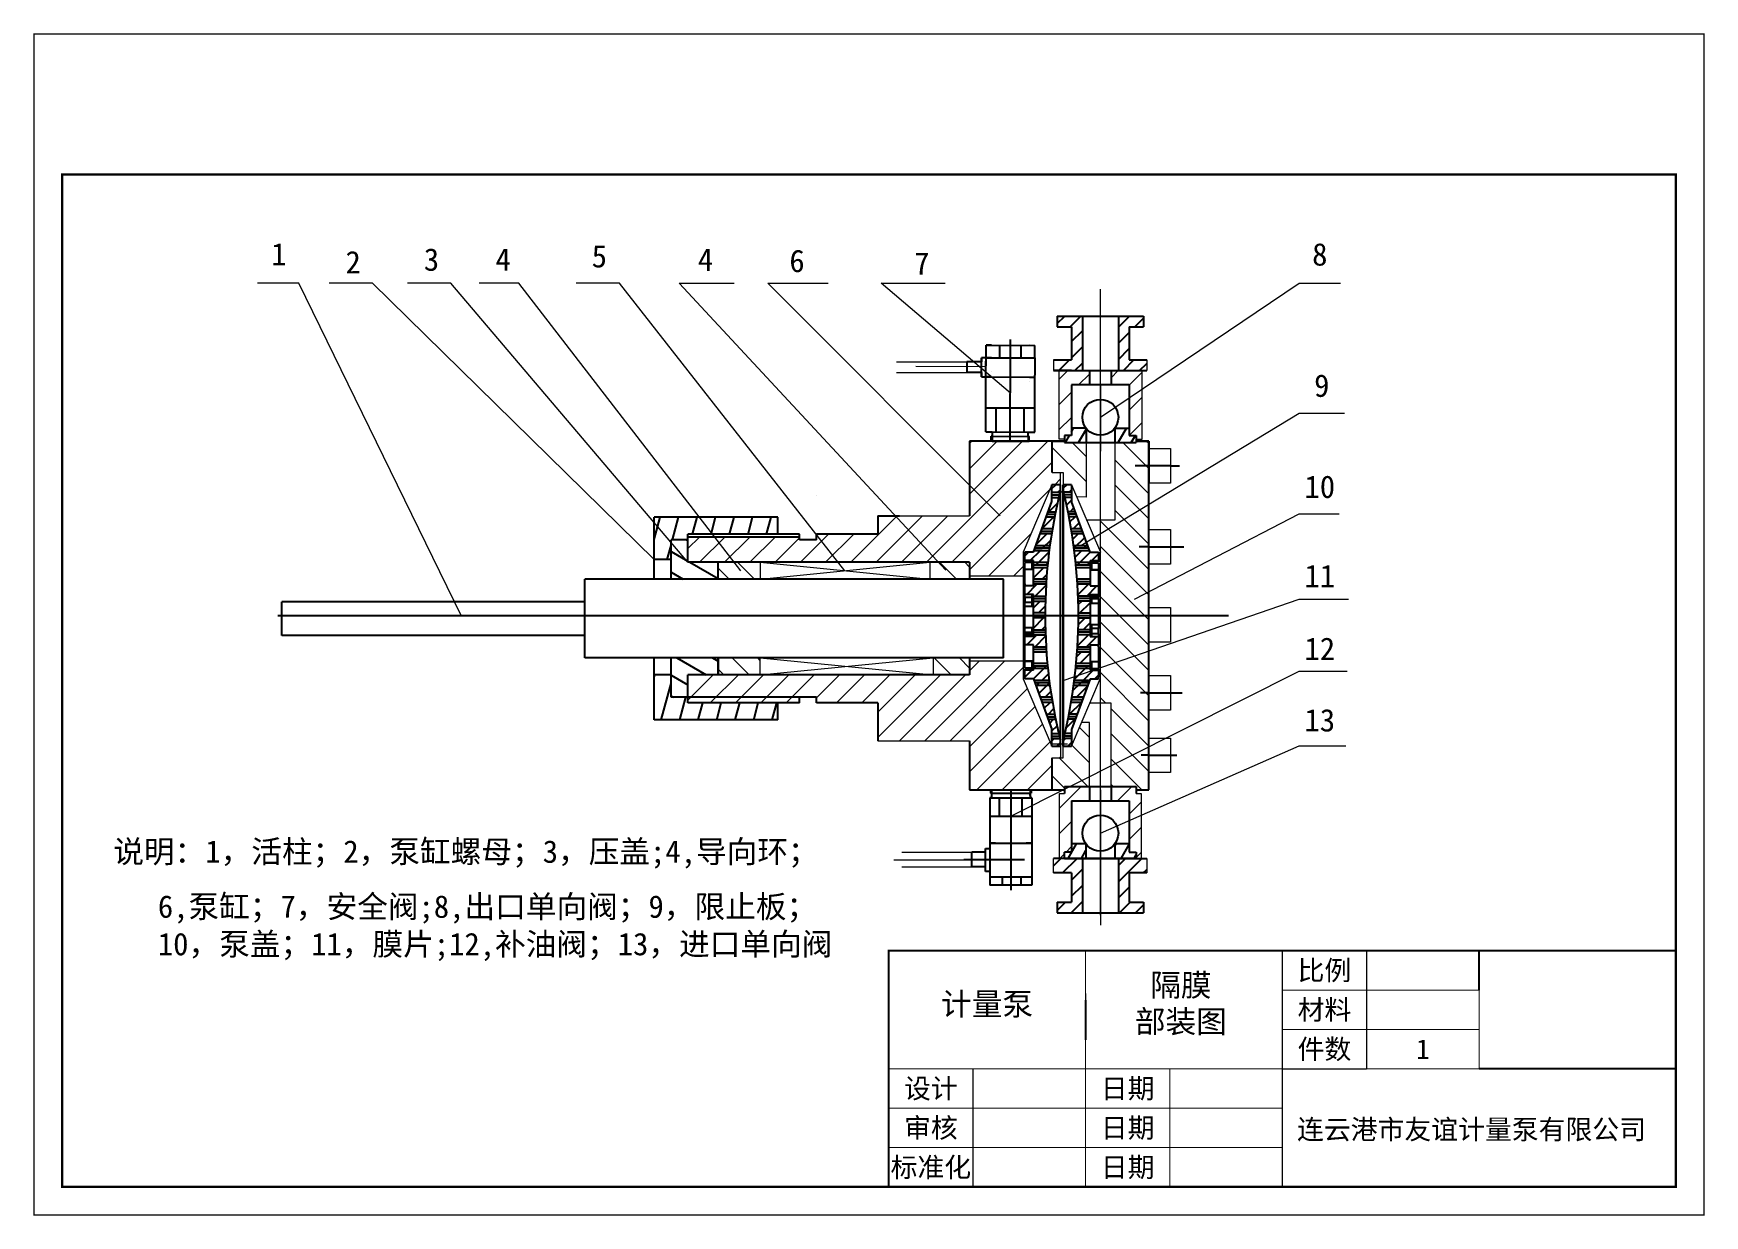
# Model space of a CAD drawing. Header units: millimetres. Extents: x 31 to 328, y 15 to 225.
import ezdxf
from ezdxf.enums import TextEntityAlignment as Align

# ---------------------------------------------------------------- set-up
doc = ezdxf.new("R2010")
doc.units = ezdxf.units.MM
doc.linetypes.add('PHANTOM2', pattern=[31.75, 15.875, -3.175, 3.175, -3.175, 3.175, -3.175])
for name, color, linetype, lineweight in [('01-轮廓线', 7, 'Continuous', 35), ('04-标注', 3, 'Continuous', 20), ('07-双点划线', 6, 'PHANTOM2', 15)]:
    doc.layers.add(name, color=color, linetype=linetype, lineweight=lineweight)
doc.layers.add('05-文字', color=5, linetype='Continuous')
doc.styles.add('S', font='SimSun.ttf')
pattern_1 = [(45, (170.602, 68.7688), (-0.898026, 0.898026), [])]
pattern_2 = [(225, (256.8495, 174.9512), (0.898026, -0.898026), [])]

msp = doc.modelspace()

# ---------------------------------------------------------------- hatches: boundary and pattern name
h = msp.add_hatch()
h.set_pattern_fill('ANSI31', color=0, scale=0.64, style=0)
h.set_pattern_definition([(45, (149.1078, 63.9737), (-1.43684, 1.43684), [])])
h.paths.add_polyline_path([(225.7, 173.17), (228.26, 173.17), (228.26, 175.09), (223.78, 175.09), (223.78, 167.29), (223.78, 165.4), (228.83, 165.4), (228.83, 167.29), (225.7, 167.29), (225.7, 171.17)])
h.paths.add_polyline_path([(217.38, 173.17), (217.38, 175.09), (212.9, 175.09), (212.9, 173.17), (215.46, 173.17), (215.46, 167.29), (214.18, 167.29), (212.26, 167.29), (212.26, 165.4), (217.38, 165.4)])
h = msp.add_hatch()
h.set_pattern_fill('ANSI31', color=0, scale=0.64, angle=15, style=0)
h.set_pattern_definition([(60, (149.1078, 63.9737), (-1.759764, 1.016), [])])
h.paths.add_polyline_path([(225.7, 155.16), (223.13, 155.16), (223.13, 152.6), (226.98, 152.6), (226.98, 153.86), (225.7, 153.86)])
h.paths.add_polyline_path([(218.04, 155.16), (215.46, 155.16), (215.46, 153.86), (214.18, 153.88), (214.18, 152.6), (218.04, 152.6)])
h = msp.add_hatch()
h.set_pattern_fill('ANSI31', color=0, scale=0.4, angle=180, style=0)
h.set_pattern_definition(pattern_2)
h.paths.add_polyline_path([(213.48, 145.11), (211.98, 145.11), (211.98, 143.76), (213.4, 143.76, -0.000834), (213.48, 144.06)])
h.paths.add_polyline_path([(213.19, 142.86), (211.98, 142.86), (211.98, 142.11), (211.32, 140.31), (212.63, 140.31, -0.007045)])
h.paths.add_polyline_path([(210.22, 137.31), (212.07, 137.31, -0.005761), (212.45, 139.41), (210.99, 139.41)])
h.paths.add_polyline_path([(211.93, 136.41), (209.89, 136.41), (208.95, 133.86), (211.56, 133.86, -0.006955)])
h.paths.add_polyline_path([(208.95, 133.41), (208.79, 133.41), (208.68, 133.11), (207.18, 133.11), (207.18, 131.61), (208.68, 131.61), (208.68, 130.86), (211.21, 130.86, -0.006926), (211.5, 133.41)])
h.paths.add_polyline_path([(211, 128.31, -0.005687), (211.17, 130.41), (208.68, 130.41), (208.68, 128.31)])
h.paths.add_polyline_path([(210.84, 125.31, -0.005675), (210.94, 127.41), (208.68, 127.41), (208.68, 127.11), (207.18, 127.11), (207.18, 125.61), (208.68, 125.61), (208.68, 125.31)])
h.paths.add_polyline_path([(208.68, 122.31), (210.78, 122.31, -0.005669), (210.81, 124.41), (208.68, 124.41)])
h.paths.add_polyline_path([(208.68, 119.31), (210.81, 119.31, -0.005669), (210.78, 121.41), (208.68, 121.41)])
h.paths.add_polyline_path([(210.94, 116.31, -0.005675), (210.84, 118.41), (208.68, 118.41), (208.68, 118.11), (207.18, 118.11), (207.18, 116.61), (208.68, 116.61), (208.68, 116.31)])
h.paths.add_polyline_path([(211.5, 110.31, -0.006926), (211.21, 112.86), (208.68, 112.86), (208.68, 112.11), (207.18, 112.11), (207.18, 110.61), (208.68, 110.61), (208.79, 110.31), (209.47, 110.31)])
h.paths.add_polyline_path([(209.89, 107.31), (211.93, 107.31, -0.006955), (211.56, 109.86), (208.95, 109.86)])
h.paths.add_polyline_path([(210.22, 106.41), (210.99, 104.31), (212.45, 104.31, -0.005761), (212.07, 106.41)])
h.paths.add_polyline_path([(212.63, 103.41), (211.32, 103.41), (211.98, 101.61), (211.98, 100.86), (213.19, 100.86, -0.007045)])
h = msp.add_hatch()
h.set_pattern_fill('ANSI31', color=0, scale=0.4, style=0)
h.set_pattern_definition(pattern_1)
h.paths.add_polyline_path([(215.48, 145.11), (213.98, 145.11), (213.98, 144.06, -0.000834), (214.05, 143.76), (215.48, 143.76)])
h = msp.add_hatch()
h.set_pattern_fill('ANSI31', color=0, scale=0.4, style=0)
h.set_pattern_definition(pattern_1)
h.paths.add_polyline_path([(213.98, 98.61), (215.48, 98.61), (215.48, 99.96), (214.05, 99.96, -0.000834), (213.98, 99.66)])
h.paths.add_polyline_path([(214.26, 100.86), (215.48, 100.86), (215.48, 101.61), (216.14, 103.41), (214.82, 103.41, -0.007045)])
h.paths.add_polyline_path([(217.24, 106.41), (215.38, 106.41, -0.005761), (215, 104.31), (216.47, 104.31)])
h.paths.add_polyline_path([(215.53, 107.31), (217.57, 107.31), (218.5, 109.86), (215.9, 109.86, -0.006955)])
h.paths.add_polyline_path([(218.5, 110.31), (218.67, 110.31), (218.78, 110.61), (220.28, 110.61), (220.28, 112.11), (218.78, 112.11), (218.78, 112.86), (216.24, 112.86, -0.006926), (215.95, 110.31)])
h.paths.add_polyline_path([(216.45, 115.41, -0.005687), (216.28, 113.31), (218.78, 113.31), (218.78, 115.41)])
h.paths.add_polyline_path([(216.61, 118.41, -0.005675), (216.51, 116.31), (218.78, 116.31), (218.78, 116.61), (220.28, 116.61), (220.28, 118.11), (218.78, 118.11), (218.78, 118.41)])
h.paths.add_polyline_path([(218.78, 121.41), (216.67, 121.41, -0.005669), (216.64, 119.31), (218.78, 119.31)])
h.paths.add_polyline_path([(218.78, 124.41), (216.64, 124.41, -0.005669), (216.67, 122.31), (218.78, 122.31)])
h.paths.add_polyline_path([(216.51, 127.41, -0.005675), (216.61, 125.31), (218.78, 125.31), (218.78, 125.61), (220.28, 125.61), (220.28, 127.11), (218.78, 127.11), (218.78, 127.41)])
h.paths.add_polyline_path([(215.95, 133.41, -0.006926), (216.24, 130.86), (218.78, 130.86), (218.78, 131.61), (220.28, 131.61), (220.28, 133.11), (218.78, 133.11), (218.67, 133.41), (217.98, 133.41)])
h.paths.add_polyline_path([(217.57, 136.41), (215.53, 136.41, -0.006955), (215.9, 133.86), (218.5, 133.86)])
h.paths.add_polyline_path([(217.24, 137.31), (216.47, 139.41), (215, 139.41, -0.005761), (215.38, 137.31)])
h.paths.add_polyline_path([(214.82, 140.31), (216.14, 140.31), (215.48, 142.11), (215.48, 142.86), (214.26, 142.86, -0.007045)])
h = msp.add_hatch()
h.set_pattern_fill('ANSI31', color=0, angle=210, style=0)
h.set_pattern_definition([(255, (324.2713, 241.922), (3.066814, -0.82175), [])])
h.paths.add_polyline_path([(147.23, 106.31), (147.23, 107.31), (144.23, 107.31), (144.23, 111.31), (141.23, 111.31), (141.23, 103.31), (163.23, 103.31), (163.23, 106.31)])
h.paths.add_polyline_path([(141.23, 139.31), (141.23, 131.81), (144.23, 131.81), (144.23, 135.31), (147.23, 135.31), (147.23, 136.31), (163.23, 136.31), (163.23, 139.31)])
h = msp.add_hatch()
h.set_pattern_fill('ANSI31', color=0, angle=285, style=0)
h.set_pattern_definition([(330, (324.2713, 241.922), (1.5875, 2.74963), [])])
h.paths.add_polyline_path([(152.59, 111.31), (152.59, 114.31), (144.23, 114.31), (144.23, 107.31), (147.23, 107.31), (147.23, 111.31)])
h.paths.add_polyline_path([(152.59, 128.31), (152.59, 131.31), (147.23, 131.31), (147.23, 135.31), (144.23, 135.31), (144.23, 128.31)])
h = msp.add_hatch()
h.set_pattern_fill('ANSI31', color=0, scale=0.4, angle=180, style=0)
h.set_pattern_definition(pattern_2)
h.paths.add_polyline_path([(211.98, 98.61), (213.48, 98.61), (213.48, 99.66, -0.000834), (213.4, 99.96), (211.98, 99.96)])
h = msp.add_hatch()
h.set_pattern_fill('ANSI31', color=0, scale=0.64, angle=15, style=0)
h.set_pattern_definition([(60, (149.1078, 25.7103), (-1.759764, 1.016), [])])
h.paths.add_polyline_path([(226.98, 79.77), (225.7, 79.77), (225.7, 81.23), (223.14, 81.23), (223.14, 78.67), (226.98, 78.67)])
h.paths.add_polyline_path([(218.02, 81.23), (215.46, 81.23), (215.46, 79.77), (214.18, 79.77), (214.18, 78.67), (217.38, 78.67), (218.02, 78.67)])
h = msp.add_hatch()
h.set_pattern_fill('ANSI31', color=0, scale=0.64, style=0)
h.set_pattern_definition([(45, (149.1078, 25.7103), (-1.43684, 1.43684), [])])
h.paths.add_polyline_path([(225.7, 76.07), (228.83, 76.07), (228.83, 78.67), (226.98, 78.67), (223.78, 78.67), (223.78, 68.98), (228.26, 68.98), (228.26, 70.9), (225.7, 70.9)])
h.paths.add_polyline_path([(217.38, 78.67), (212.26, 78.67), (212.26, 76.07), (215.46, 76.07), (215.46, 70.9), (212.9, 70.9), (212.9, 68.98), (217.38, 68.98)])
at = {"layer": '04-标注'}
h = msp.add_hatch(dxfattribs=at)
h.set_pattern_fill('ANSI31', color=0, style=0)
h.paths.add_polyline_path([(227.95, 165.4), (222.5, 165.4), (222.5, 162.84), (225.7, 162.84), (225.7, 153.86), (226.98, 153.86), (226.98, 153.12), (227.95, 153.12)])
h.paths.add_polyline_path([(215.46, 162.84), (218.66, 162.84), (218.66, 165.4), (213.22, 165.4), (213.22, 153.25), (214.18, 153.25), (214.18, 153.88), (215.46, 153.86)])
h = msp.add_hatch(dxfattribs=at)
h.set_pattern_fill('ANSI31', color=0, style=0)
h.paths.add_polyline_path([(211.98, 145.11), (213.48, 145.11), (213.48, 147.26), (211.99, 147.26), (211.99, 152.85), (207.94, 152.85), (207.94, 152.84), (204.65, 152.85), (197.31, 152.85), (197.31, 139.57), (184.84, 139.57), (181.02, 139.57), (181.02, 136.31), (170.08, 136.31), (170.08, 135.31), (167.08, 135.31), (167.08, 135.81), (147.23, 135.81), (147.23, 131.31), (197.31, 131.31), (197.31, 128.88), (206.88, 128.88), (206.88, 133.11)])
h.paths.add_polyline_path([(206.88, 110.61), (206.88, 113.78), (197.31, 113.78), (197.31, 111.31), (147.23, 111.31), (147.23, 107.31), (167.08, 107.31), (170.08, 107.31), (170.08, 106.31), (181, 106.31), (181, 99.57), (197.31, 99.57), (197.31, 90.87), (211.99, 90.87), (211.99, 96.57), (213.48, 96.57), (213.48, 98.61), (211.98, 98.61)])
h.paths.add_polyline_path([(167.08, 107.31), (147.23, 107.31), (147.23, 106.31), (167.08, 106.31)])
h = msp.add_hatch(dxfattribs=at)
h.set_pattern_fill('ANSI31', color=0, angle=90, style=0)
h.paths.add_polyline_path([(218.04, 152.6), (214.18, 152.6), (214.18, 152.85), (211.99, 152.85), (211.99, 147.26), (213.98, 147.26), (213.98, 145.11), (215.48, 145.11), (216.4, 142.93), (218.04, 142.9)])
h.paths.add_polyline_path([(229.18, 152.1), (229.18, 152.85), (226.98, 152.85), (226.98, 152.6), (223.13, 152.6), (223.13, 138.79), (220.58, 138.79), (220.58, 121.86), (229.18, 121.86), (229.18, 123.29)])
h.paths.add_polyline_path([(229.18, 121.86), (220.58, 121.86), (220.58, 106.25), (222.5, 106.25), (222.5, 91.47), (226.98, 91.47), (226.98, 90.87), (229.18, 90.87)])
h.paths.add_polyline_path([(218.66, 102.82), (217.25, 102.8), (215.48, 98.61), (213.98, 98.61), (213.98, 96.57), (211.99, 96.57), (211.99, 90.87), (214.18, 90.87), (214.18, 91.47), (218.66, 91.47)])
h = msp.add_hatch(dxfattribs=at)
h.set_pattern_fill('ANSI31', color=0, angle=90, style=0)
h.paths.add_polyline_path([(197.31, 131.31), (190.23, 131.31), (190.23, 128.31), (197.31, 128.31)])
h.paths.add_polyline_path([(197.31, 114.31), (190.86, 114.31), (190.86, 111.31), (197.31, 111.31)])
h.paths.add_polyline_path([(160.09, 114.31), (152.59, 114.31), (152.59, 111.31), (160.09, 111.31)])
h.paths.add_polyline_path([(160.09, 131.31), (152.59, 131.31), (152.59, 128.31), (160.09, 128.31)])
h = msp.add_hatch(dxfattribs=at)
h.set_pattern_fill('ANSI31', color=0, style=0)
h.paths.add_polyline_path([(215.46, 88.91), (218.66, 88.91), (218.66, 91.47), (214.18, 91.47), (214.18, 90.19), (213.32, 90.19), (213.32, 78.67), (214.18, 78.67), (214.18, 79.77), (215.46, 79.77)])
h.paths.add_polyline_path([(227.86, 90.19), (227.59, 90.19), (226.98, 90.19), (226.98, 91.47), (222.5, 91.47), (222.5, 88.91), (225.7, 88.91), (225.7, 79.77), (226.98, 79.77), (226.98, 78.67), (227.86, 78.67)])

# ---------------------------------------------------------------- linework, layer by layer
at = {"color": 0}
for p, q in [((212.9, 175.09), (228.26, 175.09)), ((212.9, 175.09), (212.9, 173.17)), ((212.9, 173.17), (215.46, 173.17)), ((215.46, 173.17), (215.46, 169.18)), ((215.46, 173.17), (215.46, 167.29)), ((217.38, 175.09), (217.38, 167.29)), ((217.38, 173.17), (217.38, 165.4)), ((223.78, 175.09), (223.78, 167.29)), ((223.78, 173.17), (223.78, 165.4)), ((225.7, 173.17), (225.7, 169.18)), ((225.7, 173.17), (228.26, 173.17)), ((228.26, 175.09), (228.26, 173.17)), ((202.62, 169.91), (202.62, 167.65)), ((206.44, 169.9), (206.44, 167.64)), ((225.7, 171.17), (225.7, 167.29)), ((199.44, 164.28), (199.45, 167.66)), ((200.24, 165.05), (200.25, 167.31)), ((200.25, 167.66), (208.94, 167.64)), ((208.94, 167.64), (208.94, 164.6)), ((212.26, 167.29), (215.46, 167.29)), ((214.18, 167.29), (215.46, 167.29)), ((225.7, 167.29), (228.83, 167.29)), ((225.7, 167.29), (226.98, 167.29)), ((200.24, 164.27), (208.93, 164.25)), ((214.18, 165.4), (212.26, 165.4)), ((212.26, 165.4), (228.83, 165.4)), ((214.18, 165.4), (226.98, 165.4)), ((215.46, 165.4), (214.18, 165.4)), ((218.66, 165.4), (218.66, 162.84)), ((222.5, 165.4), (222.5, 162.84)), ((215.46, 162.84), (215.46, 153.86)), ((225.7, 162.84), (215.46, 162.84)), ((225.7, 162.84), (225.7, 153.86)), ((200.23, 158.77), (208.92, 158.75)), ((202.07, 154.49), (202.08, 158.77)), ((207.01, 154.47), (207.01, 158.76)), ((218.04, 155.16), (215.46, 155.16)), ((218.04, 155.16), (218.04, 152.6)), ((223.13, 155.16), (223.13, 152.6)), ((223.13, 155.16), (225.7, 155.16)), ((197.31, 152.85), (197.31, 139.57)), ((211.99, 152.85), (197.31, 152.85)), ((201.17, 153.73), (207.95, 153.71)), ((207.94, 152.84), (201.17, 152.86)), ((201.36, 154.49), (207.76, 154.47)), ((201.36, 152.86), (207.94, 152.84)), ((211.99, 152.85), (214.18, 152.85)), ((211.99, 147.26), (211.99, 152.85)), ((214.18, 152.85), (211.99, 152.85)), ((214.18, 153.88), (214.18, 152.6)), ((214.18, 153.88), (214.18, 152.6)), ((214.18, 153.88), (214.18, 152.6)), ((215.46, 153.86), (214.18, 153.88)), ((214.18, 152.6), (226.98, 152.6)), ((225.7, 153.86), (226.98, 153.86)), ((226.98, 153.88), (226.98, 152.6)), ((229.18, 152.85), (226.98, 152.85)), ((226.98, 152.85), (229.18, 152.85)), ((229.18, 152.85), (229.18, 145.38)), ((229.18, 145.38), (229.18, 152.85)), ((229.18, 90.87), (229.18, 152.1)), ((233.05, 148.46), (226.79, 148.46)), ((233.05, 148.46), (234.64, 148.46)), ((170.08, 143.24), (170.08, 143.24)), ((211.98, 142.11), (211.98, 145.11)), ((213.48, 145.11), (211.98, 145.11)), ((211.98, 143.76), (213.4, 143.76)), ((211.98, 143.31), (213.29, 143.31)), ((211.98, 142.86), (213.19, 142.86)), ((213.48, 98.61), (213.48, 145.11)), ((213.98, 145.11), (213.98, 98.61)), ((215.48, 145.11), (213.98, 145.11)), ((213.98, 98.61), (213.98, 145.11)), ((215.48, 143.76), (214.05, 143.76)), ((215.48, 143.31), (214.16, 143.31)), ((215.48, 142.86), (214.26, 142.86)), ((215.48, 145.11), (215.48, 142.11)), ((197.31, 140.9), (197.31, 139.57)), ((208.68, 133.11), (211.98, 142.11)), ((211.15, 139.86), (212.54, 139.86)), ((211.32, 140.31), (212.63, 140.31)), ((216.14, 140.31), (214.82, 140.31)), ((216.14, 140.31), (214.82, 140.31)), ((216.3, 139.86), (214.91, 139.86)), ((215.48, 142.11), (215.48, 142.11)), ((218.78, 133.11), (215.48, 142.11)), ((163.23, 139.31), (141.23, 139.31)), ((141.23, 128.31), (141.23, 139.31)), ((163.23, 136.31), (163.23, 139.31)), ((181, 139.57), (181, 136.31)), ((181, 139.57), (184.84, 139.57)), ((181.02, 139.57), (181.02, 136.31)), ((210.05, 136.86), (212, 136.86)), ((210.22, 137.31), (212.07, 137.31)), ((210.99, 139.41), (212.45, 139.41)), ((216.47, 139.41), (215, 139.41)), ((215.38, 137.31), (217.24, 137.31)), ((215.45, 136.86), (217.4, 136.86)), ((147.23, 135.31), (144.23, 135.31)), ((144.23, 128.31), (144.23, 135.31)), ((167.08, 136.31), (147.23, 136.31)), ((147.23, 131.31), (147.23, 136.31)), ((167.08, 135.81), (147.23, 135.81)), ((167.08, 135.31), (167.08, 136.31)), ((170.08, 135.31), (167.08, 135.31)), ((181.02, 136.31), (170.08, 136.31)), ((170.08, 135.31), (170.08, 136.31)), ((208.95, 133.86), (211.56, 133.86)), ((209.12, 134.31), (211.56, 134.31)), ((209.89, 136.41), (211.93, 136.41)), ((215.53, 136.41), (217.57, 136.41)), ((215.9, 134.31), (218.34, 134.31)), ((215.9, 133.86), (218.5, 133.86)), ((229.18, 134.04), (227.46, 134.04)), ((229.18, 134.04), (235.41, 134.04)), ((144.23, 131.81), (141.23, 131.81)), ((197.31, 131.31), (147.23, 131.31)), ((152.59, 128.31), (152.59, 131.31)), ((197.31, 131.31), (197.31, 128.31)), ((197.31, 131.31), (197.31, 128.31)), ((208.46, 133.11), (207.18, 133.11)), ((207.18, 133.11), (207.18, 132.83)), ((207.18, 131.39), (207.18, 132.83)), ((208.46, 131.61), (207.18, 131.61)), ((207.18, 131.39), (208.46, 131.39)), ((207.18, 127.46), (207.18, 131.29)), ((208.46, 131.29), (207.18, 131.29)), ((208.68, 133.11), (208.46, 133.11)), ((208.68, 131.61), (208.46, 131.61)), ((208.46, 130.04), (208.46, 131.39)), ((208.68, 127.11), (208.68, 131.61)), ((208.68, 131.31), (211.21, 131.31)), ((208.68, 130.86), (211.21, 130.86)), ((210.25, 133.41), (208.79, 133.41)), ((208.95, 133.41), (211.56, 133.41)), ((215.9, 133.41), (218.5, 133.41)), ((215.9, 133.41), (218.5, 133.41)), ((216.24, 131.31), (218.78, 131.31)), ((216.24, 131.31), (218.78, 131.31)), ((216.24, 130.86), (218.78, 130.86)), ((217.98, 133.41), (218.67, 133.41)), ((218.78, 133.11), (220.28, 133.11)), ((218.78, 131.61), (220.28, 131.61)), ((218.78, 131.61), (218.78, 127.11)), ((219, 131.38), (219, 129.98)), ((219, 131.38), (220.28, 131.38)), ((219, 131.21), (220.28, 131.21)), ((219, 131.21), (220.28, 131.21)), ((220.28, 133.11), (220.28, 131.38)), ((220.28, 131.21), (220.28, 125.17)), ((203.35, 128.31), (128.93, 128.31)), ((128.93, 114.31), (128.93, 128.31)), ((203.35, 114.31), (203.35, 128.31)), ((208.46, 130.04), (207.18, 130.04)), ((208.68, 130.41), (211.21, 130.41)), ((211, 128.31), (208.68, 128.31)), ((210.97, 127.86), (208.68, 127.86)), ((216.24, 130.41), (218.78, 130.41)), ((218.78, 128.31), (216.45, 128.31)), ((218.78, 127.86), (216.48, 127.86)), ((220.28, 129.98), (219, 129.98)), ((219, 129.98), (220.28, 129.98)), ((207.18, 127.46), (207.18, 127.11)), ((208.68, 127.11), (207.18, 127.11)), ((207.18, 125.12), (207.18, 127.11)), ((208.68, 125.61), (207.18, 125.61)), ((207.18, 125.12), (208.46, 125.12)), ((207.18, 125.12), (207.18, 124.2)), ((208.46, 123.54), (208.46, 125.61)), ((210.94, 127.41), (208.68, 127.41)), ((208.68, 118.11), (208.68, 125.61)), ((208.68, 125.31), (210.84, 125.31)), ((208.68, 124.86), (210.82, 124.86)), ((218.78, 127.41), (216.51, 127.41)), ((218.78, 125.31), (216.61, 125.31)), ((218.78, 124.86), (216.63, 124.86)), ((218.78, 127.11), (220.28, 127.11)), ((218.78, 125.61), (220.28, 125.61)), ((218.78, 125.61), (218.78, 118.11)), ((219, 125.61), (219, 123.98)), ((220.28, 125.17), (219, 125.17)), ((220.28, 124.81), (220.28, 125.17)), ((74.31, 121.86), (243.39, 121.86)), ((128.93, 124.31), (75.02, 124.31)), ((75.02, 118.31), (75.02, 124.31)), ((207.18, 118.91), (207.18, 124.2)), ((207.18, 124.2), (208.46, 124.2)), ((207.18, 123.54), (208.46, 123.54)), ((208.68, 124.41), (210.81, 124.41)), ((210.78, 122.31), (208.68, 122.31)), ((210.78, 121.86), (208.68, 121.86)), ((218.78, 124.41), (216.64, 124.41)), ((216.67, 122.31), (218.78, 122.31)), ((216.68, 121.86), (218.78, 121.86)), ((220.28, 124.81), (219, 124.81)), ((220.28, 123.98), (219, 123.98)), ((220.28, 124.81), (220.28, 119.52)), ((207.18, 119.74), (208.46, 119.74)), ((207.18, 118.91), (208.46, 118.91)), ((207.18, 118.91), (207.18, 118.55)), ((208.46, 118.11), (208.46, 119.74)), ((210.78, 121.41), (208.68, 121.41)), ((208.68, 119.31), (210.81, 119.31)), ((218.78, 119.31), (216.64, 119.31)), ((216.67, 121.41), (218.78, 121.41)), ((219, 120.18), (219, 118.11)), ((220.28, 120.18), (219, 120.18)), ((220.28, 119.52), (219, 119.52)), ((220.28, 118.6), (220.28, 119.52)), ((128.93, 118.31), (75.02, 118.31)), ((207.18, 112.51), (207.18, 118.55)), ((207.18, 118.55), (208.46, 118.55)), ((208.68, 118.11), (207.18, 118.11)), ((208.68, 116.61), (207.18, 116.61)), ((208.68, 118.86), (210.82, 118.86)), ((208.68, 118.41), (210.84, 118.41)), ((208.68, 112.11), (208.68, 116.61)), ((208.68, 116.31), (210.94, 116.31)), ((216.51, 116.31), (218.78, 116.31)), ((218.78, 118.41), (216.61, 118.41)), ((218.78, 118.86), (216.63, 118.86)), ((218.78, 118.11), (220.28, 118.11)), ((218.78, 116.61), (220.28, 116.61)), ((218.78, 116.61), (218.78, 112.11)), ((220.28, 118.6), (219, 118.6)), ((220.28, 118.6), (220.28, 116.61)), ((220.28, 116.26), (220.28, 116.61)), ((220.28, 116.26), (220.28, 112.43)), ((203.35, 114.31), (128.93, 114.31)), ((141.23, 103.31), (141.23, 114.31)), ((144.23, 107.31), (144.23, 114.31)), ((152.59, 114.31), (152.59, 111.31)), ((152.59, 111.31), (152.59, 114.31)), ((197.31, 114.31), (197.31, 111.31)), ((197.31, 114.31), (197.31, 111.31)), ((207.18, 113.74), (208.46, 113.74)), ((208.46, 113.74), (207.18, 113.74)), ((208.46, 112.34), (208.46, 113.74)), ((208.68, 115.86), (210.97, 115.86)), ((208.68, 115.41), (211, 115.41)), ((211.21, 113.31), (208.68, 113.31)), ((218.78, 113.31), (216.24, 113.31)), ((216.45, 115.41), (218.78, 115.41)), ((216.48, 115.86), (218.78, 115.86)), ((219, 113.68), (219, 112.33)), ((219, 113.68), (220.28, 113.68)), ((144.23, 111.31), (141.23, 111.31)), ((197.31, 111.31), (147.23, 111.31)), ((147.23, 106.31), (147.23, 111.31)), ((208.46, 112.51), (207.18, 112.51)), ((208.46, 112.51), (207.18, 112.51)), ((207.18, 110.61), (207.18, 112.34)), ((208.46, 112.34), (207.18, 112.34)), ((208.68, 112.11), (207.18, 112.11)), ((208.68, 110.61), (207.18, 110.61)), ((211.21, 112.86), (208.68, 112.86)), ((211.21, 112.41), (208.68, 112.41)), ((211.21, 112.41), (208.68, 112.41)), ((208.68, 110.61), (211.98, 101.61)), ((209.47, 110.31), (208.79, 110.31)), ((211.56, 110.31), (208.95, 110.31)), ((211.56, 110.31), (208.95, 110.31)), ((218.78, 110.61), (215.48, 101.61)), ((218.5, 110.31), (215.9, 110.31)), ((218.78, 112.86), (216.24, 112.86)), ((218.78, 112.41), (216.24, 112.41)), ((217.2, 110.31), (218.67, 110.31)), ((218.78, 112.11), (219, 112.11)), ((218.78, 110.61), (219, 110.61)), ((219, 112.43), (220.28, 112.43)), ((220.28, 112.33), (219, 112.33)), ((219, 112.11), (220.28, 112.11)), ((219, 110.61), (220.28, 110.61)), ((220.28, 112.33), (220.28, 110.89)), ((220.28, 110.61), (220.28, 110.89)), ((147.23, 107.31), (144.23, 107.31)), ((167.08, 107.31), (147.23, 107.31)), ((167.08, 106.31), (167.08, 107.31)), ((170.08, 107.31), (167.08, 107.31)), ((170.08, 106.31), (170.08, 107.31)), ((211.56, 109.86), (208.95, 109.86)), ((211.56, 109.41), (209.12, 109.41)), ((211.93, 107.31), (209.89, 107.31)), ((217.57, 107.31), (215.53, 107.31)), ((218.5, 109.86), (215.9, 109.86)), ((218.34, 109.41), (215.9, 109.41)), ((229.18, 108.11), (227.75, 108.11)), ((229.18, 108.11), (235.12, 108.11)), ((167.08, 106.31), (147.23, 106.31)), ((163.23, 103.31), (163.23, 106.31)), ((181.02, 106.31), (170.08, 106.31)), ((181, 106.31), (181, 99.57)), ((181, 106.31), (181, 101.32)), ((181.02, 106.31), (181.02, 101.45)), ((212, 106.86), (210.05, 106.86)), ((212.07, 106.41), (210.22, 106.41)), ((210.99, 104.31), (212.45, 104.31)), ((216.47, 104.31), (215, 104.31)), ((217.24, 106.41), (215.38, 106.41)), ((217.4, 106.86), (215.45, 106.86)), ((163.23, 103.31), (141.23, 103.31)), ((211.15, 103.86), (212.54, 103.86)), ((211.32, 103.41), (212.63, 103.41)), ((211.32, 103.41), (212.63, 103.41)), ((211.98, 98.61), (211.98, 101.61)), ((211.98, 101.61), (211.98, 101.61)), ((216.14, 103.41), (214.82, 103.41)), ((216.3, 103.86), (214.91, 103.86)), ((215.48, 101.61), (215.48, 98.61)), ((197.31, 99.57), (197.31, 90.87)), ((211.98, 100.86), (213.19, 100.86)), ((211.98, 100.41), (213.29, 100.41)), ((211.98, 99.96), (213.4, 99.96)), ((211.98, 98.61), (213.48, 98.61)), ((213.98, 98.61), (215.48, 98.61)), ((215.48, 99.96), (214.05, 99.96)), ((215.48, 100.41), (214.16, 100.41)), ((215.48, 100.86), (214.26, 100.86)), ((211.99, 90.87), (211.99, 96.57)), ((229.18, 97), (227.84, 97)), ((229.18, 97), (234.17, 97)), ((197.31, 90.87), (211.99, 90.87)), ((200.92, 89.44), (208.38, 89.44)), ((201.02, 90.87), (208.28, 90.87)), ((201.22, 90.25), (208.28, 90.25)), ((202.59, 89.44), (202.59, 86.19)), ((206.59, 89.44), (206.59, 86.19)), ((211.99, 90.87), (214.18, 90.87)), ((214.18, 91.47), (226.98, 91.47)), ((214.18, 91.47), (214.18, 90.19)), ((214.18, 91.47), (214.18, 90.19)), ((214.18, 91.47), (214.18, 90.19)), ((214.18, 91.47), (214.18, 90.19)), ((218.66, 91.47), (218.66, 88.91)), ((222.5, 91.47), (222.5, 88.91)), ((226.98, 91.47), (226.98, 90.19)), ((226.98, 91.47), (226.98, 90.19)), ((226.98, 90.87), (229.18, 90.87)), ((215.46, 88.91), (225.7, 88.91)), ((215.46, 88.91), (215.46, 79.77)), ((225.7, 88.91), (225.7, 79.77)), ((200.92, 86.19), (208.38, 86.19)), ((200.92, 81.38), (208.38, 81.38)), ((200.92, 80.4), (200.92, 76.36)), ((208.38, 81.38), (208.38, 75.33)), ((218.02, 81.23), (215.46, 81.23)), ((218.02, 81.23), (218.02, 78.67)), ((225.7, 81.23), (223.14, 81.23)), ((223.14, 81.23), (223.14, 78.67)), ((207.11, 78.38), (196.32, 78.38)), ((200.16, 77.15), (200.16, 79.77)), ((217.38, 78.67), (212.26, 78.67)), ((214.18, 78.67), (214.18, 79.77)), ((215.46, 79.77), (214.18, 79.77)), ((214.18, 78.67), (226.98, 78.67)), ((226.98, 78.67), (214.18, 78.67)), ((217.38, 78.67), (217.38, 68.98)), ((223.78, 78.67), (223.78, 68.98)), ((225.7, 79.77), (226.98, 79.77)), ((226.98, 79.77), (226.98, 78.67)), ((226.98, 79.77), (226.98, 78.67)), ((226.98, 78.67), (228.83, 78.67)), ((215.46, 76.07), (212.26, 76.07)), ((215.46, 76.07), (215.46, 70.9)), ((228.83, 76.07), (225.7, 76.07)), ((225.7, 76.07), (225.7, 70.9)), ((212.9, 70.9), (215.46, 70.9)), ((212.9, 70.9), (212.9, 68.98)), ((212.9, 68.98), (228.26, 68.98)), ((225.7, 70.9), (228.26, 70.9)), ((228.26, 70.9), (228.26, 68.98))]:
    msp.add_line(p, q, dxfattribs=at)
for p, q in [((200.24, 164.27), (200.25, 169.92)), ((200.25, 169.92), (208.95, 169.89)), ((201.21, 169.91), (200.25, 169.92)), ((204.56, 152.85), (204.6, 169.91)), ((204.6, 169.91), (204.6, 170.93)), ((207.99, 169.9), (208.95, 169.89)), ((208.94, 167.64), (208.95, 169.89)), ((199.26, 166.94), (196.81, 166.94)), ((196.81, 166.94), (196.81, 165.06)), ((199.44, 166.94), (199.26, 166.94)), ((199.45, 167.66), (199.44, 166.94)), ((200.25, 167.66), (199.45, 167.66)), ((201.21, 167.66), (200.25, 167.66)), ((199.25, 165.05), (196.81, 165.06)), ((199.25, 165.05), (196.81, 165.06)), ((199.44, 165.05), (199.25, 165.05)), ((199.44, 165.05), (199.44, 164.28)), ((199.44, 164.28), (200.24, 164.27)), ((200.21, 154.49), (200.24, 164.27)), ((200.24, 164.27), (200.24, 165.05)), ((201.2, 164.27), (200.24, 164.27)), ((201.2, 165.18), (201.2, 165.18)), ((207.97, 164.25), (208.93, 164.25)), ((207.97, 163.52), (207.97, 163.52)), ((208.91, 154.47), (208.93, 164.6)), ((200.23, 154.49), (201.36, 154.49)), ((201.36, 153.73), (201.17, 153.73)), ((201.17, 152.86), (201.17, 153.73)), ((201.36, 154.49), (201.36, 153.73)), ((201.36, 153.73), (201.36, 152.86)), ((207.76, 153.72), (207.75, 152.84)), ((207.76, 154.47), (207.95, 154.47)), ((207.76, 153.72), (207.76, 154.47)), ((207.76, 153.72), (207.95, 153.71)), ((207.94, 152.84), (207.95, 153.71)), ((207.95, 154.47), (208.91, 154.47)), ((201.22, 89.44), (200.92, 89.44)), ((200.92, 89.44), (200.92, 73.92)), ((201.02, 90.87), (201.02, 90.25)), ((201.22, 90.25), (201.02, 90.25)), ((201.22, 90.87), (201.22, 89.84)), ((201.22, 90.25), (201.22, 89.44)), ((204.65, 90.87), (204.65, 73.03)), ((208.08, 90.87), (208.08, 90.04)), ((208.08, 89.84), (208.08, 90.25)), ((208.08, 90.25), (208.08, 89.44)), ((208.28, 90.25), (208.08, 90.25)), ((208.38, 89.44), (208.08, 89.44)), ((208.28, 90.87), (208.28, 90.25)), ((208.38, 89.44), (208.38, 79.51)), ((200.16, 79.77), (200.16, 80.4)), ((200.16, 80.4), (200.92, 80.4)), ((201.93, 81.38), (200.92, 81.38)), ((208.38, 81.38), (207.37, 81.38)), ((197.74, 77.15), (197.74, 79.77)), ((200.16, 79.77), (197.74, 79.77)), ((200.16, 77.15), (197.74, 77.15)), ((200.16, 76.36), (200.16, 77.15)), ((200.92, 76.36), (200.16, 76.36)), ((208.38, 75.33), (200.92, 75.33)), ((203.14, 75.33), (203.14, 73.92)), ((206.43, 75.33), (206.43, 73.92)), ((208.38, 77.09), (208.38, 73.92)), ((208.38, 73.92), (200.92, 73.92))]:
    msp.add_line(p, q)
at = {"color": 7, "lineweight": 0}
for p, q in [((208.38, 81.38), (207.37, 81.38)), ((208.38, 79.71), (208.38, 81.38)), ((206.77, 75.33), (208.38, 75.33)), ((208.38, 75.33), (208.38, 76.88))]:
    msp.add_line(p, q, dxfattribs=at)
for points, const_width in [([(30.94, 15.25), (327.94, 15.25), (327.94, 225.25), (30.94, 225.25)], 0.2), ([(35.94, 20.25), (322.94, 20.25), (322.94, 200.25), (35.94, 200.25)], 0.4), ([(182.94, 20.25), (322.94, 20.25), (322.94, 62.25), (182.94, 62.25)], 0.4)]:
    msp.add_lwpolyline(points, close=True, dxfattribs=dict(const_width=const_width))
msp.add_lwpolyline([(217.94, 62.25, 0.2, 0.2, 0), (217.94, 20.25, 0.2, 0.2, 0)], format="xyseb")
at = {"const_width": 0.2}
for points in [[(252.94, 62.25), (252.94, 20.25)], [(267.94, 62.25), (267.94, 41.25)], [(287.94, 62.25), (287.94, 41.25)], [(287.94, 55.25), (252.94, 55.25)], [(287.94, 48.25), (252.94, 48.25)], [(322.94, 41.25), (182.94, 41.25)], [(197.94, 41.25), (197.94, 20.25)], [(232.94, 41.25), (232.94, 20.25)], [(252.94, 34.25), (182.94, 34.25)], [(252.94, 27.25), (182.94, 27.25)]]:
    msp.add_lwpolyline(points, dxfattribs=at)
at = {"color": 0}
for centre in [(220.58, 157.09), (220.58, 83.15)]:
    msp.add_circle(centre, 3.2, dxfattribs=at)
for centre, start, end in [((303.39, 121.86), 166.1313, 193.8687), ((124.06, 121.86), 346.1313, 13.8687)]:
    msp.add_arc(centre, 92.62, start, end, dxfattribs=at)
at = {"layer": '04-标注'}
msp.add_line((322.94, 200.25), (322.94, 200.25), dxfattribs=at)
at = {"layer": '04-标注', "color": 0}
for p, q in [((78.04, 180.94), (70.71, 180.94)), ((106.92, 121.86), (78.04, 180.94)), ((91.14, 180.94), (83.45, 180.94)), ((141.23, 131.81), (91.14, 180.94)), ((105.05, 180.94), (97.38, 180.94)), ((147.23, 131.31), (105.05, 180.94)), ((117.14, 180.94), (110.12, 180.94)), ((156.63, 129.77), (117.14, 180.94)), ((135.08, 180.94), (127.35, 180.94)), ((175.16, 129.81), (135.08, 180.94)), ((193.13, 129.89), (145.69, 180.94)), ((145.69, 180.94), (155.43, 180.94)), ((202.79, 139.57), (161.42, 180.94)), ((161.42, 180.94), (172.19, 180.94)), ((204.58, 161.38), (181.6, 180.94)), ((181.6, 180.94), (192.96, 180.94)), ((220.58, 157.09), (255.93, 180.94)), ((220.58, 90.87), (220.58, 179.87)), ((255.93, 180.94), (263.28, 180.94)), ((220.58, 162.84), (220.58, 177.56)), ((184.34, 166.94), (198.03, 166.94)), ((212.26, 167.29), (212.26, 165.4)), ((228.83, 167.29), (228.83, 165.4)), ((184.34, 165.05), (198.03, 165.06)), ((187.78, 166.18), (200.24, 166.15)), ((213.22, 165.4), (213.22, 153.25)), ((227.95, 165.4), (227.95, 153.12)), ((220.58, 162.84), (220.58, 151.06)), ((217.12, 134.31), (255.93, 157.85)), ((255.93, 157.85), (263.99, 157.85)), ((213.22, 153.25), (214.18, 153.25)), ((218.04, 152.6), (218.04, 142.9)), ((223.13, 152.6), (223.13, 138.79)), ((227.95, 153.12), (226.98, 153.12)), ((211.99, 147.26), (213.98, 147.26)), ((213.48, 145.11), (213.48, 147.26)), ((213.98, 147.26), (213.98, 145.11)), ((211.98, 145.11), (206.88, 133.11)), ((211.99, 143.87), (214.75, 143.87)), ((215.48, 145.11), (220.58, 133.09)), ((218.04, 142.9), (216.4, 142.93)), ((226.63, 124.73), (255.93, 139.92)), ((255.93, 139.92), (263.05, 139.92)), ((184.84, 139.57), (197.31, 139.57)), ((223.13, 138.79), (218.03, 138.79)), ((160.09, 131.31), (160.09, 128.31)), ((160.09, 128.31), (190.23, 131.31)), ((160.09, 131.31), (190.23, 128.31)), ((190.23, 131.31), (190.23, 128.31)), ((206.88, 133.11), (206.88, 110.61)), ((197.31, 128.88), (206.88, 128.88)), ((211.99, 121.86), (126.76, 121.86)), ((211.99, 121.86), (239.91, 121.86)), ((213.98, 110.31), (255.93, 124.78)), ((255.93, 124.78), (264.7, 124.78)), ((160.09, 111.31), (160.09, 114.31)), ((160.09, 111.31), (190.86, 114.31)), ((160.09, 114.31), (190.86, 111.31)), ((190.86, 114.31), (190.86, 111.31)), ((197.31, 113.78), (206.88, 113.78)), ((204.65, 86.19), (255.93, 111.95)), ((206.88, 110.61), (211.98, 98.61)), ((215.48, 98.61), (220.58, 110.69)), ((255.93, 111.95), (264.46, 111.95)), ((222.5, 106.25), (218.71, 106.25)), ((222.5, 91.47), (222.5, 106.25)), ((218.66, 102.82), (217.25, 102.8)), ((218.66, 91.47), (218.66, 102.82)), ((181, 99.57), (197.31, 99.57)), ((214.75, 98.97), (211.99, 98.97)), ((213.48, 98.61), (213.48, 96.57)), ((213.98, 96.57), (213.98, 98.97)), ((220.58, 83.15), (255.93, 98.68)), ((255.93, 98.68), (264.23, 98.68)), ((211.99, 96.57), (213.98, 96.57)), ((220.58, 68.58), (220.58, 93.61)), ((213.32, 78.67), (213.32, 90.19)), ((213.32, 90.19), (214.18, 90.19)), ((220.58, 90.87), (220.58, 66.8)), ((226.98, 90.19), (227.59, 90.19)), ((227.59, 90.19), (227.86, 90.19)), ((227.86, 90.19), (227.86, 78.67)), ((183.85, 78.38), (197.74, 78.38)), ((185.27, 79.78), (200.16, 79.77)), ((212.26, 76.07), (212.26, 78.67)), ((228.83, 78.67), (228.83, 76.07)), ((185.27, 77.15), (197.74, 77.15)), ((182.94, 62.25), (182.94, 62.25)), ((182.94, 62.25), (182.94, 54.63)), ((217.94, 54.63), (217.94, 49.94)), ((217.94, 54.63), (217.94, 46.4)), ((217.94, 49.94), (217.94, 46.4)), ((252.94, 41.25), (267.94, 41.25)), ((252.94, 41.25), (267.94, 41.25))]:
    msp.add_line(p, q, dxfattribs=at)
at = {"layer": '05-文字', "color": 0}
for p, q in [((287.94, 55.25), (287.94, 62.25)), ((217.94, 53.47), (217.94, 46.4)), ((322.94, 41.25), (287.94, 41.25))]:
    msp.add_line(p, q, dxfattribs=at)
at = {"layer": '07-双点划线', "color": 0}
for points in [[(229.18, 151.54), (233.05, 151.54), (233.05, 145.38), (229.18, 145.38)], [(229.18, 137.12), (233.05, 137.12), (233.05, 130.96), (229.18, 130.96)], [(229.18, 123.29), (233.05, 123.29), (233.05, 117.13), (229.18, 117.13)], [(229.18, 111.19), (233.05, 111.19), (233.05, 105.03), (229.18, 105.03)], [(229.18, 100.07), (233.05, 100.07), (233.05, 93.92), (229.18, 93.92)]]:
    msp.add_lwpolyline(points, close=True, dxfattribs=at)

# ---------------------------------------------------------------- texts
at = {"style": 'S'}
for s, p in [('比例', (260.44, 58.75)), ('材料', (260.44, 51.75)), ('件数', (260.44, 44.75)), ('设计', (190.44, 37.75)), ('日期', (225.44, 37.75)), ('审核', (190.44, 30.75)), ('日期', (225.44, 30.75)), ('标准化', (190.44, 23.75)), ('日期', (225.44, 23.75))]:
    msp.add_text(s, height=3.5, dxfattribs=at).set_placement(p, align=Align.MIDDLE_CENTER)
at = {"layer": '01-轮廓线', "color": 0, "style": 'S'}
msp.add_text('连云港市友谊计量泵有限公司', height=3.5, dxfattribs=at).set_placement((286.59, 30.47), align=Align.MIDDLE_CENTER)
at = {"layer": '04-标注', "color": 0, "style": 'S'}
for s, height, p in [('1', 4, (74.49, 186.09)), ('5', 4, (131.48, 185.74)), ('8', 4, (259.61, 186.07)), ('2', 4, (87.7, 184.67)), ('3', 4, (101.63, 185.15)), ('4', 4, (114.37, 185.15)), ('4', 4, (150.36, 185.13)), ('6', 4, (166.64, 184.91)), ('7', 4, (188.84, 184.44)), ('9', 4, (259.96, 162.73)), ('10', 4, (259.61, 144.75)), ('11', 4, (259.61, 128.88)), ('12', 4, (259.61, 115.94)), ('13', 4, (259.61, 103.23)), ('隔膜', 4, (234.9, 56.15)), ('计量泵', 4, (200.44, 52.77)), ('部装图', 4, (234.9, 49.66)), ('1', 3.5, (277.94, 44.75))]:
    msp.add_text(s, height=height, dxfattribs=at).set_placement(p, align=Align.MIDDLE_CENTER)
at = {"layer": '04-标注', "color": 0, "char_height": 4, "attachment_point": 1, "style": 'S'}
for s, insert in [('说明：1，活柱；2，泵缸螺母；3，压盖;4,导向环；', (45.04, 81.88)), ('6,泵缸；7，安全阀;8,出口单向阀；9，限止板；\\P10，泵盖；11，膜片;12,补油阀；13，进口单向阀', (52.97, 72.1))]:
    msp.add_mtext(s, dxfattribs=dict(at, insert=insert))

doc.saveas('drawing.dxf')
